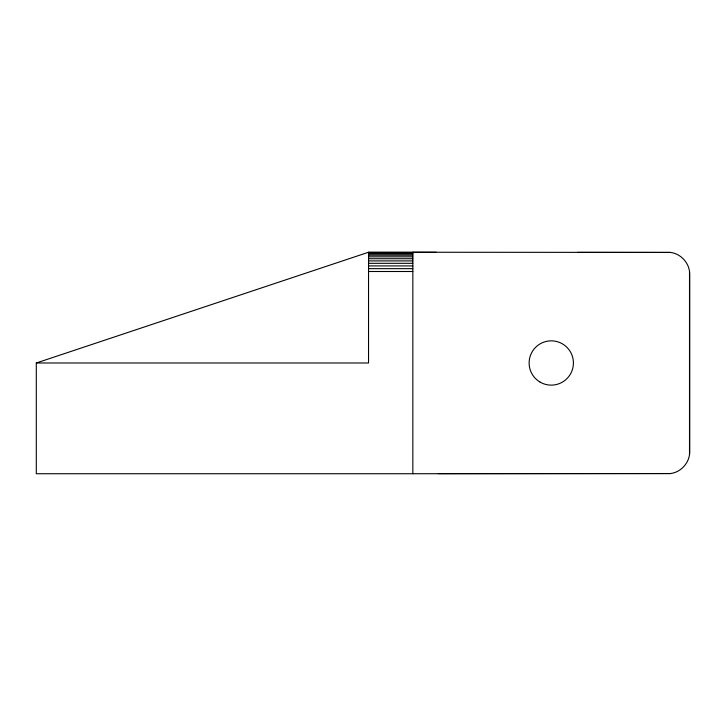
<?xml version="1.0" encoding="UTF-8"?>
<svg xmlns="http://www.w3.org/2000/svg" width="726" height="726" viewBox="0 0 726 726"><rect width="100%" height="100%" fill="white"/><g stroke="black" fill="none" stroke-linecap="round" stroke-linejoin="round"><path stroke-width="1.09" d="M412.84 473.733L670.443 473.543C681.16 472.308 689.872 462.38 689.7 451.581L689.7 274.392C689.872 263.602 681.16 253.673 670.443 252.43L412.84 252.24L412.84 473.733L36.3 473.733L36.3 362.991L368.536 252.24L436.38 252.285M368.536 252.43L412.84 252.43M368.536 252.993L412.84 252.993M368.536 253.928L412.84 253.928M368.536 255.207L412.84 255.207M368.536 256.822L412.84 256.822M368.536 258.728L412.84 258.728M368.536 260.906L412.84 260.906M368.536 263.32L412.84 263.32M368.536 265.916L412.84 265.916M368.536 268.656L412.84 268.656M368.536 271.497L412.84 271.497M36.3 362.991L368.536 362.991L368.536 252.24M438.304 473.615L670.443 473.543M577.724 252.376L670.443 252.43M689.509 271.497L689.509 454.476M540.099 382.112A22.152 22.152 0 0 0 573.413 363.1A22.152 22.152 0 0 0 540.289 343.752A22.152 22.152 0 0 0 540.099 382.112"/></g></svg>
